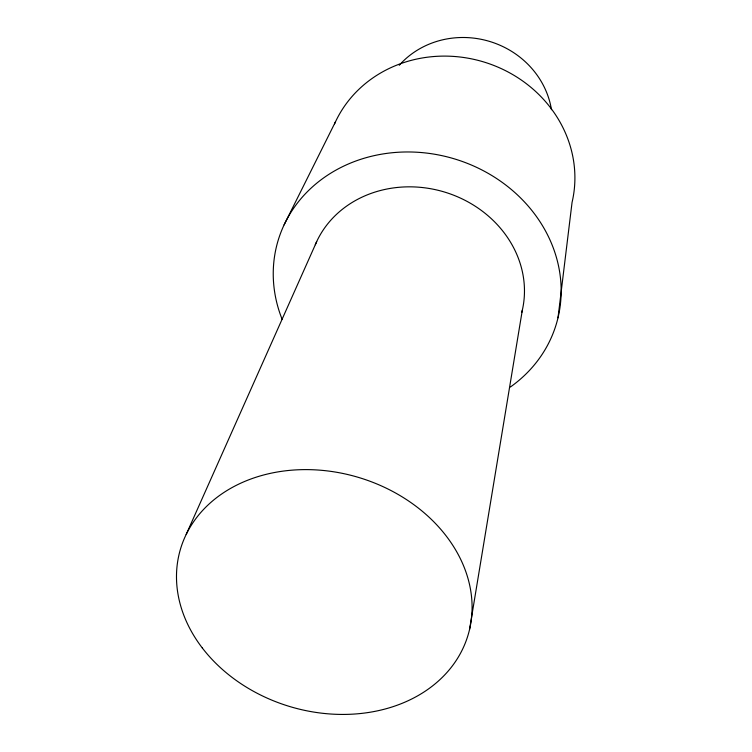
<?xml version="1.0" encoding="UTF-8"?>
<svg xmlns="http://www.w3.org/2000/svg" width="752" height="752" viewBox="0 0 752 752"><rect width="100%" height="100%" fill="white"/><g stroke="black" fill="none" stroke-linecap="round" stroke-linejoin="round"><path stroke-width="1.13" d="M557.993 317.833L572.065 202.354A125.546 115.517 16.7 0 0 486.976 62.98A125.546 115.517 16.7 0 0 334.565 123.826M469.539 629.518L522.32 310.2M186.176 534.475L317.165 240.565A108.89 96.632 16.7 0 1 449.696 193.734A108.89 96.632 16.7 0 1 521.785 312.418M284.096 224.857L335.524 121.721M399.246 65.274A86.781 81.235 16.7 0 1 488.809 41.191A86.781 81.235 16.7 0 1 551.47 109.698M282.122 319.299A145.239 128.94 16.7 0 1 351.983 162.488A145.239 128.94 16.7 0 1 537.06 217.384A145.239 128.94 16.7 0 1 510.392 387.007M315.276 244.757A108.89 96.632 16.7 0 1 316.677 241.599M202.307 647.97A150.08 119.606 16.7 0 0 457.564 658.329A150.08 119.606 16.7 0 0 312.992 469.756A150.08 119.606 16.7 0 0 202.307 647.97"/></g></svg>
